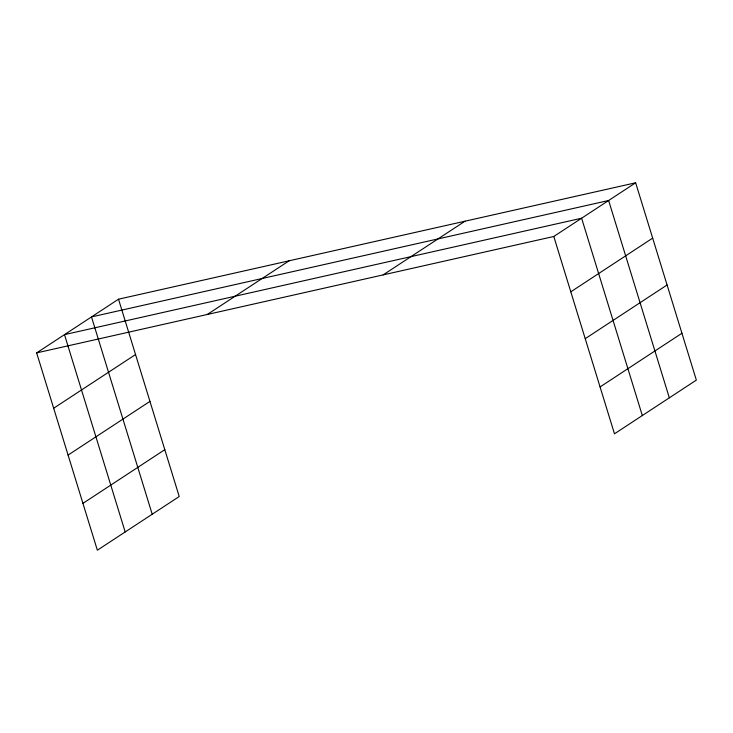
<?xml version="1.0" encoding="UTF-8"?>
<svg xmlns="http://www.w3.org/2000/svg" width="733" height="733" viewBox="0 0 733 733"><rect width="100%" height="100%" fill="white"/><g stroke="black" fill="none" stroke-linecap="round" stroke-linejoin="round"><path stroke-width="1.1" d="M118.517 299.201L179.219 496.525L97.352 550.208L36.65 352.894L118.517 299.201L635.648 182.792L696.35 380.106L614.483 433.799L553.781 236.475L635.648 182.792M53.674 408.226L135.541 354.543M207.302 314.475L289.169 260.783M68.087 455.083L149.953 401.391M383.13 274.893L464.997 221.21M82.939 503.36L164.806 449.668M570.805 291.816L652.672 238.124M585.218 338.673L667.085 284.981M600.07 386.942L681.937 333.258M36.65 352.894L553.781 236.475M669.339 397.827L608.628 200.503L91.497 316.922L152.207 514.236M642.319 415.547L581.617 218.223L64.486 334.633L125.187 531.956"/></g></svg>
